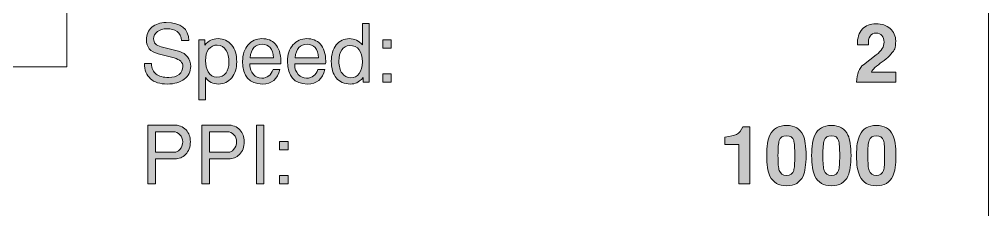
# Model space of a CAD drawing. Header units: inches. Extents: x 0.54 to 9.2, y -3.32 to -0.65.
# Drawn here: x 2.537 to 4.537, y -2.658 to -2.265 of the extents above; entities that cross this region are included whole.
import ezdxf

# ---------------------------------------------------------------- set-up
doc = ezdxf.new("R2010")
doc.units = ezdxf.units.IN
doc.header["$MEASUREMENT"] = 0
doc.layers.add('Layer 1', color=7, linetype='Continuous')

# ---------------------------------------------------------------- blocks, each defined once
blk = doc.blocks.new('block 8')
at = {"layer": 'Layer 1', "true_color": 0xed1f24}
h = blk.add_hatch(color=240, dxfattribs=at)
h.dxf.hatch_style = 2
edge = h.paths.add_edge_path()
edge.add_spline(control_points=[(2.8907, -2.3622), (2.8907, -2.3731), (2.8863, -2.3819), (2.8776, -2.3886), (2.8688, -2.3953), (2.8571, -2.3987), (2.8426, -2.3987), (2.8272, -2.3987), (2.8156, -2.395), (2.8076, -2.3877), (2.7996, -2.3804), (2.7954, -2.37), (2.7952, -2.3565), (2.7952, -2.3565), (2.8096, -2.3565), (2.8096, -2.3565), (2.8103, -2.3665), (2.8136, -2.3738), (2.8193, -2.3784), (2.825, -2.3829), (2.8339, -2.3852), (2.8459, -2.3852), (2.8544, -2.3852), (2.8614, -2.3831), (2.8666, -2.3789), (2.8719, -2.3747), (2.8746, -2.3692), (2.8746, -2.3626), (2.8746, -2.3539), (2.8686, -2.348), (2.8567, -2.3449), (2.8567, -2.3449), (2.8237, -2.3362), (2.8237, -2.3362), (2.8074, -2.3319), (2.7992, -2.3223), (2.7992, -2.3074), (2.7992, -2.2967), (2.803, -2.2881), (2.8105, -2.2815), (2.818, -2.275), (2.8278, -2.2717), (2.8401, -2.2717), (2.8707, -2.2717), (2.8863, -2.2842), (2.8869, -2.309), (2.8869, -2.309), (2.8721, -2.309), (2.8721, -2.309), (2.8716, -2.3007), (2.8684, -2.2944), (2.8626, -2.2902), (2.8573, -2.2864), (2.8503, -2.2845), (2.8414, -2.2845), (2.8337, -2.2845), (2.8273, -2.2865), (2.822, -2.2905), (2.8167, -2.2945), (2.8141, -2.2995), (2.8141, -2.3055), (2.8141, -2.3135), (2.8194, -2.3189), (2.8301, -2.3217), (2.8301, -2.3217), (2.8681, -2.3317), (2.8681, -2.3317), (2.8746, -2.3335), (2.88, -2.3371), (2.8842, -2.3425), (2.8886, -2.3483), (2.8907, -2.3549), (2.8907, -2.3622)], knot_values=[0, 0, 0, 0, 1, 1, 1, 2, 2, 2, 3, 3, 3, 4, 4, 4, 5, 5, 5, 6, 6, 6, 7, 7, 7, 8, 8, 8, 9, 9, 9, 10, 10, 10, 11, 11, 11, 12, 12, 12, 13, 13, 13, 14, 14, 14, 15, 15, 15, 16, 16, 16, 17, 17, 17, 18, 18, 18, 19, 19, 19, 20, 20, 20, 21, 21, 21, 22, 22, 22, 23, 23, 23, 24, 24, 24, 24], degree=3, periodic=1)
h = blk.add_hatch(color=240, dxfattribs=at)
h.dxf.hatch_style = 2
edge = h.paths.add_edge_path()
edge.add_spline(control_points=[(3.2591, -2.395), (3.2591, -2.395), (3.2469, -2.395), (3.2469, -2.395), (3.2469, -2.395), (3.2469, -2.3852), (3.2469, -2.3852), (3.2413, -2.3908), (3.2368, -2.3944), (3.2334, -2.3961), (3.2299, -2.3978), (3.2254, -2.3987), (3.2199, -2.3987), (3.2077, -2.3987), (3.1981, -2.3945), (3.1912, -2.3862), (3.1843, -2.3779), (3.1809, -2.3663), (3.1809, -2.3515), (3.1809, -2.3377), (3.1843, -2.3264), (3.1911, -2.3179), (3.198, -2.3093), (3.2069, -2.305), (3.2181, -2.305), (3.2289, -2.305), (3.2379, -2.3093), (3.2451, -2.3179), (3.2451, -2.3179), (3.2451, -2.2735), (3.2451, -2.2735), (3.2451, -2.2735), (3.2591, -2.2735), (3.2591, -2.2735), (3.2591, -2.2735), (3.2591, -2.395), (3.2591, -2.395)], knot_values=[0, 0, 0, 0, 1, 1, 1, 2, 2, 2, 3, 3, 3, 4, 4, 4, 5, 5, 5, 6, 6, 6, 7, 7, 7, 8, 8, 8, 9, 9, 9, 10, 10, 10, 11, 11, 11, 12, 12, 12, 12], degree=3, periodic=1)
edge = h.paths.add_edge_path()
edge.add_spline(control_points=[(3.2451, -2.3532), (3.2451, -2.3307), (3.2361, -2.3194), (3.2183, -2.3194), (3.2116, -2.3194), (3.2062, -2.3224), (3.2024, -2.3284), (3.1985, -2.3344), (3.1966, -2.3421), (3.1966, -2.3515), (3.1966, -2.3619), (3.1987, -2.3702), (3.203, -2.3764), (3.2073, -2.3826), (3.2133, -2.3857), (3.221, -2.3857), (3.2284, -2.3857), (3.2343, -2.3828), (3.2386, -2.377), (3.2429, -2.3713), (3.2451, -2.3633), (3.2451, -2.3532)], knot_values=[0, 0, 0, 0, 1, 1, 1, 2, 2, 2, 3, 3, 3, 4, 4, 4, 5, 5, 5, 6, 6, 6, 7, 7, 7, 7], degree=3, periodic=1)
h = blk.add_hatch(color=240, dxfattribs=at)
h.dxf.hatch_style = 2
edge = h.paths.add_edge_path()
edge.add_spline(control_points=[(2.9857, -2.3527), (2.9857, -2.3663), (2.9823, -2.3773), (2.9753, -2.3859), (2.9684, -2.3944), (2.9593, -2.3987), (2.9481, -2.3987), (2.9367, -2.3987), (2.9278, -2.3943), (2.9214, -2.3855), (2.9214, -2.3855), (2.9214, -2.4317), (2.9214, -2.4317), (2.9214, -2.4317), (2.9074, -2.4317), (2.9074, -2.4317), (2.9074, -2.4317), (2.9074, -2.3075), (2.9074, -2.3075), (2.9074, -2.3075), (2.9196, -2.3075), (2.9196, -2.3075), (2.9196, -2.3075), (2.9196, -2.3184), (2.9196, -2.3184), (2.9242, -2.3133), (2.9285, -2.3098), (2.9324, -2.3079), (2.9363, -2.306), (2.9412, -2.305), (2.9471, -2.305), (2.9587, -2.305), (2.9681, -2.3093), (2.9751, -2.3179), (2.9822, -2.3264), (2.9857, -2.338), (2.9857, -2.3527)], knot_values=[0, 0, 0, 0, 1, 1, 1, 2, 2, 2, 3, 3, 3, 4, 4, 4, 5, 5, 5, 6, 6, 6, 7, 7, 7, 8, 8, 8, 9, 9, 9, 10, 10, 10, 11, 11, 11, 12, 12, 12, 12], degree=3, periodic=1)
edge = h.paths.add_edge_path()
edge.add_spline(control_points=[(2.9697, -2.3535), (2.9697, -2.3435), (2.9679, -2.3354), (2.9642, -2.3292), (2.96, -2.3219), (2.9538, -2.3182), (2.9456, -2.3182), (2.938, -2.3182), (2.932, -2.321), (2.9278, -2.3267), (2.9235, -2.3324), (2.9214, -2.3404), (2.9214, -2.3507), (2.9214, -2.3598), (2.9232, -2.3674), (2.9267, -2.3735), (2.9309, -2.3809), (2.937, -2.3845), (2.9448, -2.3845), (2.953, -2.3845), (2.9593, -2.3817), (2.9636, -2.3759), (2.9677, -2.3705), (2.9697, -2.3631), (2.9697, -2.3535)], knot_values=[0, 0, 0, 0, 1, 1, 1, 2, 2, 2, 3, 3, 3, 4, 4, 4, 5, 5, 5, 6, 6, 6, 7, 7, 7, 8, 8, 8, 8], degree=3, periodic=1)
h = blk.add_hatch(color=240, dxfattribs=at)
h.dxf.hatch_style = 2
edge = h.paths.add_edge_path()
edge.add_spline(control_points=[(3.0767, -2.3517), (3.0767, -2.3538), (3.0767, -2.3555), (3.0766, -2.3569), (3.0766, -2.3569), (3.0129, -2.3569), (3.0129, -2.3569), (3.0128, -2.3577), (3.0127, -2.3588), (3.0127, -2.3602), (3.0127, -2.3672), (3.0151, -2.3734), (3.02, -2.3787), (3.0248, -2.384), (3.0305, -2.3867), (3.0372, -2.3867), (3.0487, -2.3867), (3.0565, -2.3806), (3.0606, -2.3684), (3.0606, -2.3684), (3.0749, -2.3684), (3.0749, -2.3684), (3.0702, -2.3886), (3.0582, -2.3987), (3.0387, -2.3987), (3.0115, -2.3987), (2.9979, -2.3829), (2.9979, -2.3514), (2.9979, -2.3378), (3.0016, -2.3267), (3.0091, -2.318), (3.0165, -2.3094), (3.0261, -2.305), (3.0377, -2.305), (3.0492, -2.305), (3.0583, -2.3086), (3.0651, -2.3157), (3.0727, -2.3238), (3.0766, -2.3358), (3.0767, -2.3517)], knot_values=[0, 0, 0, 0, 1, 1, 1, 2, 2, 2, 3, 3, 3, 4, 4, 4, 5, 5, 5, 6, 6, 6, 7, 7, 7, 8, 8, 8, 9, 9, 9, 10, 10, 10, 11, 11, 11, 12, 12, 12, 13, 13, 13, 13], degree=3, periodic=1)
edge = h.paths.add_edge_path()
edge.add_spline(control_points=[(3.0619, -2.3445), (3.0601, -2.3258), (3.0522, -2.3164), (3.0383, -2.3164), (3.0238, -2.3164), (3.0155, -2.3258), (3.0134, -2.3445), (3.0134, -2.3445), (3.0619, -2.3445), (3.0619, -2.3445)], knot_values=[0, 0, 0, 0, 1, 1, 1, 2, 2, 2, 3, 3, 3, 3], degree=3, periodic=1)
h = blk.add_hatch(color=240, dxfattribs=at)
h.dxf.hatch_style = 2
edge = h.paths.add_edge_path()
edge.add_spline(control_points=[(3.1694, -2.3517), (3.1694, -2.3538), (3.1693, -2.3555), (3.1692, -2.3569), (3.1692, -2.3569), (3.1056, -2.3569), (3.1056, -2.3569), (3.1054, -2.3577), (3.1054, -2.3588), (3.1054, -2.3602), (3.1054, -2.3672), (3.1078, -2.3734), (3.1126, -2.3787), (3.1174, -2.384), (3.1232, -2.3867), (3.1298, -2.3867), (3.1413, -2.3867), (3.1492, -2.3806), (3.1533, -2.3684), (3.1533, -2.3684), (3.1676, -2.3684), (3.1676, -2.3684), (3.1629, -2.3886), (3.1508, -2.3987), (3.1314, -2.3987), (3.1042, -2.3987), (3.0906, -2.3829), (3.0906, -2.3514), (3.0906, -2.3378), (3.0943, -2.3267), (3.1017, -2.318), (3.1092, -2.3094), (3.1187, -2.305), (3.1304, -2.305), (3.1418, -2.305), (3.1509, -2.3086), (3.1577, -2.3157), (3.1654, -2.3238), (3.1693, -2.3358), (3.1694, -2.3517)], knot_values=[0, 0, 0, 0, 1, 1, 1, 2, 2, 2, 3, 3, 3, 4, 4, 4, 5, 5, 5, 6, 6, 6, 7, 7, 7, 8, 8, 8, 9, 9, 9, 10, 10, 10, 11, 11, 11, 12, 12, 12, 13, 13, 13, 13], degree=3, periodic=1)
edge = h.paths.add_edge_path()
edge.add_spline(control_points=[(3.1546, -2.3445), (3.1528, -2.3258), (3.1449, -2.3164), (3.131, -2.3164), (3.1165, -2.3164), (3.1082, -2.3258), (3.1061, -2.3445), (3.1061, -2.3445), (3.1546, -2.3445), (3.1546, -2.3445)], knot_values=[0, 0, 0, 0, 1, 1, 1, 2, 2, 2, 3, 3, 3, 3], degree=3, periodic=1)
h = blk.add_hatch(color=240, dxfattribs=at)
h.dxf.hatch_style = 2
h.paths.add_polyline_path([(3.3047, -2.3249), (3.2874, -2.3249), (3.2874, -2.3075), (3.3047, -2.3075)])
h.paths.add_polyline_path([(3.3047, -2.395), (3.2874, -2.395), (3.2874, -2.3777), (3.3047, -2.3777)])
at = {"layer": 'Layer 1', "lineweight": 0}
for points in [[(3.3047, -2.3249), (3.2874, -2.3249), (3.2874, -2.3075), (3.3047, -2.3075), (3.3047, -2.3249)], [(3.3047, -2.395), (3.2874, -2.395), (3.2874, -2.3777), (3.3047, -2.3777), (3.3047, -2.395)]]:
    blk.add_lwpolyline(points, dxfattribs=at)
for points, knots in [([(2.8907, -2.3622), (2.8907, -2.3731), (2.8863, -2.3819), (2.8776, -2.3886), (2.8688, -2.3953), (2.8571, -2.3987), (2.8426, -2.3987), (2.8272, -2.3987), (2.8156, -2.395), (2.8076, -2.3877), (2.7996, -2.3804), (2.7954, -2.37), (2.7952, -2.3565), (2.7952, -2.3565), (2.8096, -2.3565), (2.8096, -2.3565), (2.8103, -2.3665), (2.8136, -2.3738), (2.8193, -2.3784), (2.825, -2.3829), (2.8339, -2.3852), (2.8459, -2.3852), (2.8544, -2.3852), (2.8614, -2.3831), (2.8666, -2.3789), (2.8719, -2.3747), (2.8746, -2.3692), (2.8746, -2.3626), (2.8746, -2.3539), (2.8686, -2.348), (2.8567, -2.3449), (2.8567, -2.3449), (2.8237, -2.3362), (2.8237, -2.3362), (2.8074, -2.3319), (2.7992, -2.3223), (2.7992, -2.3074), (2.7992, -2.2967), (2.803, -2.2881), (2.8105, -2.2815), (2.818, -2.275), (2.8278, -2.2717), (2.8401, -2.2717), (2.8707, -2.2717), (2.8863, -2.2842), (2.8869, -2.309), (2.8869, -2.309), (2.8721, -2.309), (2.8721, -2.309), (2.8716, -2.3007), (2.8684, -2.2944), (2.8626, -2.2902), (2.8573, -2.2864), (2.8503, -2.2845), (2.8414, -2.2845), (2.8337, -2.2845), (2.8273, -2.2865), (2.822, -2.2905), (2.8167, -2.2945), (2.8141, -2.2995), (2.8141, -2.3055), (2.8141, -2.3135), (2.8194, -2.3189), (2.8301, -2.3217), (2.8301, -2.3217), (2.8681, -2.3317), (2.8681, -2.3317), (2.8746, -2.3335), (2.88, -2.3371), (2.8842, -2.3425), (2.8886, -2.3483), (2.8907, -2.3549), (2.8907, -2.3622)], [0, 0, 0, 0, 1, 1, 1, 2, 2, 2, 3, 3, 3, 4, 4, 4, 5, 5, 5, 6, 6, 6, 7, 7, 7, 8, 8, 8, 9, 9, 9, 10, 10, 10, 11, 11, 11, 12, 12, 12, 13, 13, 13, 14, 14, 14, 15, 15, 15, 16, 16, 16, 17, 17, 17, 18, 18, 18, 19, 19, 19, 20, 20, 20, 21, 21, 21, 22, 22, 22, 23, 23, 23, 24, 24, 24, 24]), ([(3.2591, -2.395), (3.2591, -2.395), (3.2469, -2.395), (3.2469, -2.395), (3.2469, -2.395), (3.2469, -2.3852), (3.2469, -2.3852), (3.2413, -2.3908), (3.2368, -2.3944), (3.2334, -2.3961), (3.2299, -2.3978), (3.2254, -2.3987), (3.2199, -2.3987), (3.2077, -2.3987), (3.1981, -2.3945), (3.1912, -2.3862), (3.1843, -2.3779), (3.1809, -2.3663), (3.1809, -2.3515), (3.1809, -2.3377), (3.1843, -2.3264), (3.1911, -2.3179), (3.198, -2.3093), (3.2069, -2.305), (3.2181, -2.305), (3.2289, -2.305), (3.2379, -2.3093), (3.2451, -2.3179), (3.2451, -2.3179), (3.2451, -2.2735), (3.2451, -2.2735), (3.2451, -2.2735), (3.2591, -2.2735), (3.2591, -2.2735), (3.2591, -2.2735), (3.2591, -2.395), (3.2591, -2.395)], [0, 0, 0, 0, 1, 1, 1, 2, 2, 2, 3, 3, 3, 4, 4, 4, 5, 5, 5, 6, 6, 6, 7, 7, 7, 8, 8, 8, 9, 9, 9, 10, 10, 10, 11, 11, 11, 12, 12, 12, 12]), ([(2.9857, -2.3527), (2.9857, -2.3663), (2.9823, -2.3773), (2.9753, -2.3859), (2.9684, -2.3944), (2.9593, -2.3987), (2.9481, -2.3987), (2.9367, -2.3987), (2.9278, -2.3943), (2.9214, -2.3855), (2.9214, -2.3855), (2.9214, -2.4317), (2.9214, -2.4317), (2.9214, -2.4317), (2.9074, -2.4317), (2.9074, -2.4317), (2.9074, -2.4317), (2.9074, -2.3075), (2.9074, -2.3075), (2.9074, -2.3075), (2.9196, -2.3075), (2.9196, -2.3075), (2.9196, -2.3075), (2.9196, -2.3184), (2.9196, -2.3184), (2.9242, -2.3133), (2.9285, -2.3098), (2.9324, -2.3079), (2.9363, -2.306), (2.9412, -2.305), (2.9471, -2.305), (2.9587, -2.305), (2.9681, -2.3093), (2.9751, -2.3179), (2.9822, -2.3264), (2.9857, -2.338), (2.9857, -2.3527)], [0, 0, 0, 0, 1, 1, 1, 2, 2, 2, 3, 3, 3, 4, 4, 4, 5, 5, 5, 6, 6, 6, 7, 7, 7, 8, 8, 8, 9, 9, 9, 10, 10, 10, 11, 11, 11, 12, 12, 12, 12]), ([(2.9697, -2.3535), (2.9697, -2.3435), (2.9679, -2.3354), (2.9642, -2.3292), (2.96, -2.3219), (2.9538, -2.3182), (2.9456, -2.3182), (2.938, -2.3182), (2.932, -2.321), (2.9278, -2.3267), (2.9235, -2.3324), (2.9214, -2.3404), (2.9214, -2.3507), (2.9214, -2.3598), (2.9232, -2.3674), (2.9267, -2.3735), (2.9309, -2.3809), (2.937, -2.3845), (2.9448, -2.3845), (2.953, -2.3845), (2.9593, -2.3817), (2.9636, -2.3759), (2.9677, -2.3705), (2.9697, -2.3631), (2.9697, -2.3535)], [0, 0, 0, 0, 1, 1, 1, 2, 2, 2, 3, 3, 3, 4, 4, 4, 5, 5, 5, 6, 6, 6, 7, 7, 7, 8, 8, 8, 8]), ([(3.0767, -2.3517), (3.0767, -2.3538), (3.0767, -2.3555), (3.0766, -2.3569), (3.0766, -2.3569), (3.0129, -2.3569), (3.0129, -2.3569), (3.0128, -2.3577), (3.0127, -2.3588), (3.0127, -2.3602), (3.0127, -2.3672), (3.0151, -2.3734), (3.02, -2.3787), (3.0248, -2.384), (3.0305, -2.3867), (3.0372, -2.3867), (3.0487, -2.3867), (3.0565, -2.3806), (3.0606, -2.3684), (3.0606, -2.3684), (3.0749, -2.3684), (3.0749, -2.3684), (3.0702, -2.3886), (3.0582, -2.3987), (3.0387, -2.3987), (3.0115, -2.3987), (2.9979, -2.3829), (2.9979, -2.3514), (2.9979, -2.3378), (3.0016, -2.3267), (3.0091, -2.318), (3.0165, -2.3094), (3.0261, -2.305), (3.0377, -2.305), (3.0492, -2.305), (3.0583, -2.3086), (3.0651, -2.3157), (3.0727, -2.3238), (3.0766, -2.3358), (3.0767, -2.3517)], [0, 0, 0, 0, 1, 1, 1, 2, 2, 2, 3, 3, 3, 4, 4, 4, 5, 5, 5, 6, 6, 6, 7, 7, 7, 8, 8, 8, 9, 9, 9, 10, 10, 10, 11, 11, 11, 12, 12, 12, 13, 13, 13, 13]), ([(3.0619, -2.3445), (3.0601, -2.3258), (3.0522, -2.3164), (3.0383, -2.3164), (3.0238, -2.3164), (3.0155, -2.3258), (3.0134, -2.3445), (3.0134, -2.3445), (3.0619, -2.3445), (3.0619, -2.3445)], [0, 0, 0, 0, 1, 1, 1, 2, 2, 2, 3, 3, 3, 3]), ([(3.1694, -2.3517), (3.1694, -2.3538), (3.1693, -2.3555), (3.1692, -2.3569), (3.1692, -2.3569), (3.1056, -2.3569), (3.1056, -2.3569), (3.1054, -2.3577), (3.1054, -2.3588), (3.1054, -2.3602), (3.1054, -2.3672), (3.1078, -2.3734), (3.1126, -2.3787), (3.1174, -2.384), (3.1232, -2.3867), (3.1298, -2.3867), (3.1413, -2.3867), (3.1492, -2.3806), (3.1533, -2.3684), (3.1533, -2.3684), (3.1676, -2.3684), (3.1676, -2.3684), (3.1629, -2.3886), (3.1508, -2.3987), (3.1314, -2.3987), (3.1042, -2.3987), (3.0906, -2.3829), (3.0906, -2.3514), (3.0906, -2.3378), (3.0943, -2.3267), (3.1017, -2.318), (3.1092, -2.3094), (3.1187, -2.305), (3.1304, -2.305), (3.1418, -2.305), (3.1509, -2.3086), (3.1577, -2.3157), (3.1654, -2.3238), (3.1693, -2.3358), (3.1694, -2.3517)], [0, 0, 0, 0, 1, 1, 1, 2, 2, 2, 3, 3, 3, 4, 4, 4, 5, 5, 5, 6, 6, 6, 7, 7, 7, 8, 8, 8, 9, 9, 9, 10, 10, 10, 11, 11, 11, 12, 12, 12, 13, 13, 13, 13]), ([(3.1546, -2.3445), (3.1528, -2.3258), (3.1449, -2.3164), (3.131, -2.3164), (3.1165, -2.3164), (3.1082, -2.3258), (3.1061, -2.3445), (3.1061, -2.3445), (3.1546, -2.3445), (3.1546, -2.3445)], [0, 0, 0, 0, 1, 1, 1, 2, 2, 2, 3, 3, 3, 3]), ([(3.2451, -2.3532), (3.2451, -2.3307), (3.2361, -2.3194), (3.2183, -2.3194), (3.2116, -2.3194), (3.2062, -2.3224), (3.2024, -2.3284), (3.1985, -2.3344), (3.1966, -2.3421), (3.1966, -2.3515), (3.1966, -2.3619), (3.1987, -2.3702), (3.203, -2.3764), (3.2073, -2.3826), (3.2133, -2.3857), (3.221, -2.3857), (3.2284, -2.3857), (3.2343, -2.3828), (3.2386, -2.377), (3.2429, -2.3713), (3.2451, -2.3633), (3.2451, -2.3532)], [0, 0, 0, 0, 1, 1, 1, 2, 2, 2, 3, 3, 3, 4, 4, 4, 5, 5, 5, 6, 6, 6, 7, 7, 7, 7])]:
    blk.add_open_spline(points, degree=3, knots=knots, dxfattribs=at)
blk = doc.blocks.new('block 9')
at = {"layer": 'Layer 1', "true_color": 0xed1f24}
h = blk.add_hatch(color=240, dxfattribs=at)
h.dxf.hatch_style = 2
edge = h.paths.add_edge_path()
edge.add_spline(control_points=[(4.3455, -2.3098), (4.3455, -2.3171), (4.3448, -2.3226), (4.3435, -2.3261), (4.3424, -2.3289), (4.3398, -2.3326), (4.3358, -2.3371), (4.3318, -2.3417), (4.3271, -2.346), (4.3217, -2.35), (4.3163, -2.354), (4.3111, -2.3579), (4.306, -2.3619), (4.3009, -2.3658), (4.2973, -2.37), (4.2953, -2.3743), (4.2953, -2.3743), (4.3455, -2.3743), (4.3455, -2.3743), (4.3455, -2.3743), (4.3455, -2.3951), (4.3455, -2.3951), (4.3455, -2.3951), (4.2648, -2.3951), (4.2648, -2.3951), (4.2658, -2.3774), (4.2705, -2.3652), (4.2789, -2.3588), (4.2789, -2.3588), (4.3052, -2.3386), (4.3052, -2.3386), (4.3162, -2.3302), (4.3216, -2.3213), (4.3216, -2.312), (4.3216, -2.3066), (4.3201, -2.3022), (4.317, -2.2987), (4.3139, -2.2952), (4.31, -2.2935), (4.3052, -2.2935), (4.2938, -2.2935), (4.2884, -2.3016), (4.2891, -2.3178), (4.2891, -2.3178), (4.2666, -2.3178), (4.2666, -2.3178), (4.2662, -2.3035), (4.2695, -2.2925), (4.2767, -2.285), (4.2834, -2.2779), (4.2929, -2.2743), (4.305, -2.2743), (4.317, -2.2743), (4.3267, -2.2776), (4.3342, -2.2842), (4.3417, -2.2908), (4.3455, -2.2994), (4.3455, -2.3098)], knot_values=[0, 0, 0, 0, 1, 1, 1, 2, 2, 2, 3, 3, 3, 4, 4, 4, 5, 5, 5, 6, 6, 6, 7, 7, 7, 8, 8, 8, 9, 9, 9, 10, 10, 10, 11, 11, 11, 12, 12, 12, 13, 13, 13, 14, 14, 14, 15, 15, 15, 16, 16, 16, 17, 17, 17, 18, 18, 18, 19, 19, 19, 19], degree=3, periodic=1)
at = {"layer": 'Layer 1', "lineweight": 0}
blk.add_open_spline([(4.3455, -2.3098), (4.3455, -2.3171), (4.3448, -2.3226), (4.3435, -2.3261), (4.3424, -2.3289), (4.3398, -2.3326), (4.3358, -2.3371), (4.3318, -2.3417), (4.3271, -2.346), (4.3217, -2.35), (4.3163, -2.354), (4.3111, -2.3579), (4.306, -2.3619), (4.3009, -2.3658), (4.2973, -2.37), (4.2953, -2.3743), (4.2953, -2.3743), (4.3455, -2.3743), (4.3455, -2.3743), (4.3455, -2.3743), (4.3455, -2.3951), (4.3455, -2.3951), (4.3455, -2.3951), (4.2648, -2.3951), (4.2648, -2.3951), (4.2658, -2.3774), (4.2705, -2.3652), (4.2789, -2.3588), (4.2789, -2.3588), (4.3052, -2.3386), (4.3052, -2.3386), (4.3162, -2.3302), (4.3216, -2.3213), (4.3216, -2.312), (4.3216, -2.3066), (4.3201, -2.3022), (4.317, -2.2987), (4.3139, -2.2952), (4.31, -2.2935), (4.3052, -2.2935), (4.2938, -2.2935), (4.2884, -2.3016), (4.2891, -2.3178), (4.2891, -2.3178), (4.2666, -2.3178), (4.2666, -2.3178), (4.2662, -2.3035), (4.2695, -2.2925), (4.2767, -2.285), (4.2834, -2.2779), (4.2929, -2.2743), (4.305, -2.2743), (4.317, -2.2743), (4.3267, -2.2776), (4.3342, -2.2842), (4.3417, -2.2908), (4.3455, -2.2994), (4.3455, -2.3098)], degree=3, knots=[0, 0, 0, 0, 1, 1, 1, 2, 2, 2, 3, 3, 3, 4, 4, 4, 5, 5, 5, 6, 6, 6, 7, 7, 7, 8, 8, 8, 9, 9, 9, 10, 10, 10, 11, 11, 11, 12, 12, 12, 13, 13, 13, 14, 14, 14, 15, 15, 15, 16, 16, 16, 17, 17, 17, 18, 18, 18, 19, 19, 19, 19], dxfattribs=at)
blk = doc.blocks.new('block 7')
at = {"layer": 'Layer 1'}
for name in ['block 8', 'block 9']:
    blk.add_blockref(name, (0, 0), dxfattribs=at)
blk = doc.blocks.new('block 11')
at = {"layer": 'Layer 1', "true_color": 0xed1f24}
h = blk.add_hatch(color=240, dxfattribs=at)
h.dxf.hatch_style = 2
edge = h.paths.add_edge_path()
edge.add_spline(control_points=[(2.8901, -2.5179), (2.8901, -2.5288), (2.8867, -2.5376), (2.8801, -2.5443), (2.8741, -2.5504), (2.8667, -2.5534), (2.8579, -2.5534), (2.8579, -2.5534), (2.8181, -2.5534), (2.8181, -2.5534), (2.8181, -2.5534), (2.8181, -2.6049), (2.8181, -2.6049), (2.8181, -2.6049), (2.8024, -2.6049), (2.8024, -2.6049), (2.8024, -2.6049), (2.8024, -2.4834), (2.8024, -2.4834), (2.8024, -2.4834), (2.8554, -2.4834), (2.8554, -2.4834), (2.8663, -2.4834), (2.8749, -2.4868), (2.8812, -2.4934), (2.8871, -2.4998), (2.8901, -2.5079), (2.8901, -2.5179)], knot_values=[0, 0, 0, 0, 1, 1, 1, 2, 2, 2, 3, 3, 3, 4, 4, 4, 5, 5, 5, 6, 6, 6, 7, 7, 7, 8, 8, 8, 9, 9, 9, 9], degree=3, periodic=1)
edge = h.paths.add_edge_path()
edge.add_spline(control_points=[(2.8742, -2.5179), (2.8742, -2.5124), (2.8723, -2.5076), (2.8686, -2.5034), (2.8648, -2.4993), (2.8603, -2.4973), (2.8552, -2.4973), (2.8552, -2.4973), (2.8181, -2.4973), (2.8181, -2.4973), (2.8181, -2.4973), (2.8181, -2.5396), (2.8181, -2.5396), (2.8181, -2.5396), (2.8572, -2.5396), (2.8572, -2.5396), (2.8611, -2.5396), (2.8648, -2.5378), (2.8682, -2.5341), (2.8722, -2.5298), (2.8742, -2.5244), (2.8742, -2.5179)], knot_values=[0, 0, 0, 0, 1, 1, 1, 2, 2, 2, 3, 3, 3, 4, 4, 4, 5, 5, 5, 6, 6, 6, 7, 7, 7, 7], degree=3, periodic=1)
h = blk.add_hatch(color=240, dxfattribs=at)
h.dxf.hatch_style = 2
edge = h.paths.add_edge_path()
edge.add_spline(control_points=[(3.0012, -2.5179), (3.0012, -2.5288), (2.9979, -2.5376), (2.9912, -2.5443), (2.9852, -2.5504), (2.9778, -2.5534), (2.9691, -2.5534), (2.9691, -2.5534), (2.9292, -2.5534), (2.9292, -2.5534), (2.9292, -2.5534), (2.9292, -2.6049), (2.9292, -2.6049), (2.9292, -2.6049), (2.9136, -2.6049), (2.9136, -2.6049), (2.9136, -2.6049), (2.9136, -2.4834), (2.9136, -2.4834), (2.9136, -2.4834), (2.9666, -2.4834), (2.9666, -2.4834), (2.9774, -2.4834), (2.9861, -2.4868), (2.9924, -2.4934), (2.9983, -2.4998), (3.0012, -2.5079), (3.0012, -2.5179)], knot_values=[0, 0, 0, 0, 1, 1, 1, 2, 2, 2, 3, 3, 3, 4, 4, 4, 5, 5, 5, 6, 6, 6, 7, 7, 7, 8, 8, 8, 9, 9, 9, 9], degree=3, periodic=1)
edge = h.paths.add_edge_path()
edge.add_spline(control_points=[(2.9854, -2.5179), (2.9854, -2.5124), (2.9835, -2.5076), (2.9797, -2.5034), (2.9759, -2.4993), (2.9715, -2.4973), (2.9664, -2.4973), (2.9664, -2.4973), (2.9292, -2.4973), (2.9292, -2.4973), (2.9292, -2.4973), (2.9292, -2.5396), (2.9292, -2.5396), (2.9292, -2.5396), (2.9684, -2.5396), (2.9684, -2.5396), (2.9723, -2.5396), (2.9759, -2.5378), (2.9794, -2.5341), (2.9834, -2.5298), (2.9854, -2.5244), (2.9854, -2.5179)], knot_values=[0, 0, 0, 0, 1, 1, 1, 2, 2, 2, 3, 3, 3, 4, 4, 4, 5, 5, 5, 6, 6, 6, 7, 7, 7, 7], degree=3, periodic=1)
h = blk.add_hatch(color=240, dxfattribs=at)
h.dxf.hatch_style = 2
h.paths.add_polyline_path([(3.0419, -2.6049), (3.0262, -2.6049), (3.0262, -2.4834), (3.0419, -2.4834)])
h = blk.add_hatch(color=240, dxfattribs=at)
h.dxf.hatch_style = 2
h.paths.add_polyline_path([(3.0916, -2.5348), (3.0742, -2.5348), (3.0742, -2.5174), (3.0916, -2.5174)])
h.paths.add_polyline_path([(3.0916, -2.6049), (3.0742, -2.6049), (3.0742, -2.5876), (3.0916, -2.5876)])
at = {"layer": 'Layer 1', "lineweight": 0}
for points in [[(3.0419, -2.6049), (3.0262, -2.6049), (3.0262, -2.4834), (3.0419, -2.4834), (3.0419, -2.6049)], [(3.0916, -2.5348), (3.0742, -2.5348), (3.0742, -2.5174), (3.0916, -2.5174), (3.0916, -2.5348)], [(3.0916, -2.6049), (3.0742, -2.6049), (3.0742, -2.5876), (3.0916, -2.5876), (3.0916, -2.6049)]]:
    blk.add_lwpolyline(points, dxfattribs=at)
for points, knots in [([(2.8901, -2.5179), (2.8901, -2.5288), (2.8867, -2.5376), (2.8801, -2.5443), (2.8741, -2.5504), (2.8667, -2.5534), (2.8579, -2.5534), (2.8579, -2.5534), (2.8181, -2.5534), (2.8181, -2.5534), (2.8181, -2.5534), (2.8181, -2.6049), (2.8181, -2.6049), (2.8181, -2.6049), (2.8024, -2.6049), (2.8024, -2.6049), (2.8024, -2.6049), (2.8024, -2.4834), (2.8024, -2.4834), (2.8024, -2.4834), (2.8554, -2.4834), (2.8554, -2.4834), (2.8663, -2.4834), (2.8749, -2.4868), (2.8812, -2.4934), (2.8871, -2.4998), (2.8901, -2.5079), (2.8901, -2.5179)], [0, 0, 0, 0, 1, 1, 1, 2, 2, 2, 3, 3, 3, 4, 4, 4, 5, 5, 5, 6, 6, 6, 7, 7, 7, 8, 8, 8, 9, 9, 9, 9]), ([(2.8742, -2.5179), (2.8742, -2.5124), (2.8723, -2.5076), (2.8686, -2.5034), (2.8648, -2.4993), (2.8603, -2.4973), (2.8552, -2.4973), (2.8552, -2.4973), (2.8181, -2.4973), (2.8181, -2.4973), (2.8181, -2.4973), (2.8181, -2.5396), (2.8181, -2.5396), (2.8181, -2.5396), (2.8572, -2.5396), (2.8572, -2.5396), (2.8611, -2.5396), (2.8648, -2.5378), (2.8682, -2.5341), (2.8722, -2.5298), (2.8742, -2.5244), (2.8742, -2.5179)], [0, 0, 0, 0, 1, 1, 1, 2, 2, 2, 3, 3, 3, 4, 4, 4, 5, 5, 5, 6, 6, 6, 7, 7, 7, 7]), ([(3.0012, -2.5179), (3.0012, -2.5288), (2.9979, -2.5376), (2.9912, -2.5443), (2.9852, -2.5504), (2.9778, -2.5534), (2.9691, -2.5534), (2.9691, -2.5534), (2.9292, -2.5534), (2.9292, -2.5534), (2.9292, -2.5534), (2.9292, -2.6049), (2.9292, -2.6049), (2.9292, -2.6049), (2.9136, -2.6049), (2.9136, -2.6049), (2.9136, -2.6049), (2.9136, -2.4834), (2.9136, -2.4834), (2.9136, -2.4834), (2.9666, -2.4834), (2.9666, -2.4834), (2.9774, -2.4834), (2.9861, -2.4868), (2.9924, -2.4934), (2.9983, -2.4998), (3.0012, -2.5079), (3.0012, -2.5179)], [0, 0, 0, 0, 1, 1, 1, 2, 2, 2, 3, 3, 3, 4, 4, 4, 5, 5, 5, 6, 6, 6, 7, 7, 7, 8, 8, 8, 9, 9, 9, 9]), ([(2.9854, -2.5179), (2.9854, -2.5124), (2.9835, -2.5076), (2.9797, -2.5034), (2.9759, -2.4993), (2.9715, -2.4973), (2.9664, -2.4973), (2.9664, -2.4973), (2.9292, -2.4973), (2.9292, -2.4973), (2.9292, -2.4973), (2.9292, -2.5396), (2.9292, -2.5396), (2.9292, -2.5396), (2.9684, -2.5396), (2.9684, -2.5396), (2.9723, -2.5396), (2.9759, -2.5378), (2.9794, -2.5341), (2.9834, -2.5298), (2.9854, -2.5244), (2.9854, -2.5179)], [0, 0, 0, 0, 1, 1, 1, 2, 2, 2, 3, 3, 3, 4, 4, 4, 5, 5, 5, 6, 6, 6, 7, 7, 7, 7])]:
    blk.add_open_spline(points, degree=3, knots=knots, dxfattribs=at)
blk = doc.blocks.new('block 12')
at = {"layer": 'Layer 1', "true_color": 0xed1f24}
h = blk.add_hatch(color=240, dxfattribs=at)
h.dxf.hatch_style = 2
edge = h.paths.add_edge_path()
edge.add_spline(control_points=[(4.0448, -2.605), (4.0448, -2.605), (4.0215, -2.605), (4.0215, -2.605), (4.0215, -2.605), (4.0215, -2.5234), (4.0215, -2.5234), (4.0215, -2.5234), (3.9932, -2.5234), (3.9932, -2.5234), (3.9932, -2.5234), (3.9932, -2.5082), (3.9932, -2.5082), (4.0044, -2.5071), (4.0124, -2.5053), (4.0172, -2.5029), (4.0227, -2.4999), (4.027, -2.4945), (4.03, -2.4869), (4.03, -2.4869), (4.0448, -2.4869), (4.0448, -2.4869), (4.0448, -2.4869), (4.0448, -2.605), (4.0448, -2.605)], knot_values=[0, 0, 0, 0, 1, 1, 1, 2, 2, 2, 3, 3, 3, 4, 4, 4, 5, 5, 5, 6, 6, 6, 7, 7, 7, 8, 8, 8, 8], degree=3, periodic=1)
h = blk.add_hatch(color=240, dxfattribs=at)
h.dxf.hatch_style = 2
edge = h.paths.add_edge_path()
edge.add_spline(control_points=[(4.1606, -2.5465), (4.1606, -2.5655), (4.1585, -2.5796), (4.1543, -2.5889), (4.1481, -2.6022), (4.1368, -2.6089), (4.1203, -2.6089), (4.1039, -2.6089), (4.0925, -2.6022), (4.0861, -2.5889), (4.0816, -2.5794), (4.0793, -2.5653), (4.0793, -2.5465), (4.0793, -2.5278), (4.0816, -2.5136), (4.0861, -2.5042), (4.0925, -2.4909), (4.1039, -2.4842), (4.1203, -2.4842), (4.1368, -2.4842), (4.1481, -2.4909), (4.1543, -2.5042), (4.1585, -2.5134), (4.1606, -2.5275), (4.1606, -2.5465)], knot_values=[0, 0, 0, 0, 1, 1, 1, 2, 2, 2, 3, 3, 3, 4, 4, 4, 5, 5, 5, 6, 6, 6, 7, 7, 7, 8, 8, 8, 8], degree=3, periodic=1)
edge = h.paths.add_edge_path()
edge.add_spline(control_points=[(4.1373, -2.5465), (4.1373, -2.5308), (4.1366, -2.5205), (4.1351, -2.5157), (4.1329, -2.5089), (4.128, -2.5055), (4.1203, -2.5055), (4.1125, -2.5055), (4.1075, -2.5089), (4.1052, -2.5157), (4.1035, -2.5207), (4.1026, -2.531), (4.1026, -2.5465), (4.1026, -2.5621), (4.1035, -2.5724), (4.1053, -2.5774), (4.1075, -2.5841), (4.1125, -2.5875), (4.1203, -2.5875), (4.128, -2.5875), (4.1329, -2.5841), (4.1351, -2.5774), (4.1366, -2.5726), (4.1373, -2.5623), (4.1373, -2.5465)], knot_values=[0, 0, 0, 0, 1, 1, 1, 2, 2, 2, 3, 3, 3, 4, 4, 4, 5, 5, 5, 6, 6, 6, 7, 7, 7, 8, 8, 8, 8], degree=3, periodic=1)
h = blk.add_hatch(color=240, dxfattribs=at)
h.dxf.hatch_style = 2
edge = h.paths.add_edge_path()
edge.add_spline(control_points=[(4.2533, -2.5465), (4.2533, -2.5655), (4.2512, -2.5796), (4.247, -2.5889), (4.2408, -2.6022), (4.2294, -2.6089), (4.213, -2.6089), (4.1965, -2.6089), (4.1851, -2.6022), (4.1788, -2.5889), (4.1743, -2.5794), (4.172, -2.5653), (4.172, -2.5465), (4.172, -2.5278), (4.1743, -2.5136), (4.1788, -2.5042), (4.1851, -2.4909), (4.1965, -2.4842), (4.213, -2.4842), (4.2294, -2.4842), (4.2408, -2.4909), (4.247, -2.5042), (4.2512, -2.5134), (4.2533, -2.5275), (4.2533, -2.5465)], knot_values=[0, 0, 0, 0, 1, 1, 1, 2, 2, 2, 3, 3, 3, 4, 4, 4, 5, 5, 5, 6, 6, 6, 7, 7, 7, 8, 8, 8, 8], degree=3, periodic=1)
edge = h.paths.add_edge_path()
edge.add_spline(control_points=[(4.23, -2.5465), (4.23, -2.5308), (4.2293, -2.5205), (4.2278, -2.5157), (4.2256, -2.5089), (4.2206, -2.5055), (4.213, -2.5055), (4.2052, -2.5055), (4.2001, -2.5089), (4.1978, -2.5157), (4.1961, -2.5207), (4.1953, -2.531), (4.1953, -2.5465), (4.1953, -2.5621), (4.1962, -2.5724), (4.198, -2.5774), (4.2002, -2.5841), (4.2052, -2.5875), (4.213, -2.5875), (4.2206, -2.5875), (4.2256, -2.5841), (4.2278, -2.5774), (4.2293, -2.5726), (4.23, -2.5623), (4.23, -2.5465)], knot_values=[0, 0, 0, 0, 1, 1, 1, 2, 2, 2, 3, 3, 3, 4, 4, 4, 5, 5, 5, 6, 6, 6, 7, 7, 7, 8, 8, 8, 8], degree=3, periodic=1)
h = blk.add_hatch(color=240, dxfattribs=at)
h.dxf.hatch_style = 2
edge = h.paths.add_edge_path()
edge.add_spline(control_points=[(4.346, -2.5465), (4.346, -2.5655), (4.3439, -2.5796), (4.3396, -2.5889), (4.3334, -2.6022), (4.3221, -2.6089), (4.3057, -2.6089), (4.2892, -2.6089), (4.2778, -2.6022), (4.2715, -2.5889), (4.2669, -2.5794), (4.2646, -2.5653), (4.2646, -2.5465), (4.2646, -2.5278), (4.2669, -2.5136), (4.2715, -2.5042), (4.2778, -2.4909), (4.2892, -2.4842), (4.3057, -2.4842), (4.3221, -2.4842), (4.3334, -2.4909), (4.3396, -2.5042), (4.3439, -2.5134), (4.346, -2.5275), (4.346, -2.5465)], knot_values=[0, 0, 0, 0, 1, 1, 1, 2, 2, 2, 3, 3, 3, 4, 4, 4, 5, 5, 5, 6, 6, 6, 7, 7, 7, 8, 8, 8, 8], degree=3, periodic=1)
edge = h.paths.add_edge_path()
edge.add_spline(control_points=[(4.3227, -2.5465), (4.3227, -2.5308), (4.3219, -2.5205), (4.3205, -2.5157), (4.3183, -2.5089), (4.3133, -2.5055), (4.3057, -2.5055), (4.2979, -2.5055), (4.2928, -2.5089), (4.2905, -2.5157), (4.2888, -2.5207), (4.288, -2.531), (4.288, -2.5465), (4.288, -2.5621), (4.2889, -2.5724), (4.2906, -2.5774), (4.2929, -2.5841), (4.2979, -2.5875), (4.3057, -2.5875), (4.3133, -2.5875), (4.3183, -2.5841), (4.3205, -2.5774), (4.3219, -2.5726), (4.3227, -2.5623), (4.3227, -2.5465)], knot_values=[0, 0, 0, 0, 1, 1, 1, 2, 2, 2, 3, 3, 3, 4, 4, 4, 5, 5, 5, 6, 6, 6, 7, 7, 7, 8, 8, 8, 8], degree=3, periodic=1)
at = {"layer": 'Layer 1', "lineweight": 0}
for points in [[(4.0448, -2.605), (4.0448, -2.605), (4.0215, -2.605), (4.0215, -2.605), (4.0215, -2.605), (4.0215, -2.5234), (4.0215, -2.5234), (4.0215, -2.5234), (3.9932, -2.5234), (3.9932, -2.5234), (3.9932, -2.5234), (3.9932, -2.5082), (3.9932, -2.5082), (4.0044, -2.5071), (4.0124, -2.5053), (4.0172, -2.5029), (4.0227, -2.4999), (4.027, -2.4945), (4.03, -2.4869), (4.03, -2.4869), (4.0448, -2.4869), (4.0448, -2.4869), (4.0448, -2.4869), (4.0448, -2.605), (4.0448, -2.605)], [(4.1606, -2.5465), (4.1606, -2.5655), (4.1585, -2.5796), (4.1543, -2.5889), (4.1481, -2.6022), (4.1368, -2.6089), (4.1203, -2.6089), (4.1039, -2.6089), (4.0925, -2.6022), (4.0861, -2.5889), (4.0816, -2.5794), (4.0793, -2.5653), (4.0793, -2.5465), (4.0793, -2.5278), (4.0816, -2.5136), (4.0861, -2.5042), (4.0925, -2.4909), (4.1039, -2.4842), (4.1203, -2.4842), (4.1368, -2.4842), (4.1481, -2.4909), (4.1543, -2.5042), (4.1585, -2.5134), (4.1606, -2.5275), (4.1606, -2.5465)], [(4.2533, -2.5465), (4.2533, -2.5655), (4.2512, -2.5796), (4.247, -2.5889), (4.2408, -2.6022), (4.2294, -2.6089), (4.213, -2.6089), (4.1965, -2.6089), (4.1851, -2.6022), (4.1788, -2.5889), (4.1743, -2.5794), (4.172, -2.5653), (4.172, -2.5465), (4.172, -2.5278), (4.1743, -2.5136), (4.1788, -2.5042), (4.1851, -2.4909), (4.1965, -2.4842), (4.213, -2.4842), (4.2294, -2.4842), (4.2408, -2.4909), (4.247, -2.5042), (4.2512, -2.5134), (4.2533, -2.5275), (4.2533, -2.5465)], [(4.346, -2.5465), (4.346, -2.5655), (4.3439, -2.5796), (4.3396, -2.5889), (4.3334, -2.6022), (4.3221, -2.6089), (4.3057, -2.6089), (4.2892, -2.6089), (4.2778, -2.6022), (4.2715, -2.5889), (4.2669, -2.5794), (4.2646, -2.5653), (4.2646, -2.5465), (4.2646, -2.5278), (4.2669, -2.5136), (4.2715, -2.5042), (4.2778, -2.4909), (4.2892, -2.4842), (4.3057, -2.4842), (4.3221, -2.4842), (4.3334, -2.4909), (4.3396, -2.5042), (4.3439, -2.5134), (4.346, -2.5275), (4.346, -2.5465)], [(4.1373, -2.5465), (4.1373, -2.5308), (4.1366, -2.5205), (4.1351, -2.5157), (4.1329, -2.5089), (4.128, -2.5055), (4.1203, -2.5055), (4.1125, -2.5055), (4.1075, -2.5089), (4.1052, -2.5157), (4.1035, -2.5207), (4.1026, -2.531), (4.1026, -2.5465), (4.1026, -2.5621), (4.1035, -2.5724), (4.1053, -2.5774), (4.1075, -2.5841), (4.1125, -2.5875), (4.1203, -2.5875), (4.128, -2.5875), (4.1329, -2.5841), (4.1351, -2.5774), (4.1366, -2.5726), (4.1373, -2.5623), (4.1373, -2.5465)], [(4.23, -2.5465), (4.23, -2.5308), (4.2293, -2.5205), (4.2278, -2.5157), (4.2256, -2.5089), (4.2206, -2.5055), (4.213, -2.5055), (4.2052, -2.5055), (4.2001, -2.5089), (4.1978, -2.5157), (4.1961, -2.5207), (4.1953, -2.531), (4.1953, -2.5465), (4.1953, -2.5621), (4.1962, -2.5724), (4.198, -2.5774), (4.2002, -2.5841), (4.2052, -2.5875), (4.213, -2.5875), (4.2206, -2.5875), (4.2256, -2.5841), (4.2278, -2.5774), (4.2293, -2.5726), (4.23, -2.5623), (4.23, -2.5465)], [(4.3227, -2.5465), (4.3227, -2.5308), (4.3219, -2.5205), (4.3205, -2.5157), (4.3183, -2.5089), (4.3133, -2.5055), (4.3057, -2.5055), (4.2979, -2.5055), (4.2928, -2.5089), (4.2905, -2.5157), (4.2888, -2.5207), (4.288, -2.531), (4.288, -2.5465), (4.288, -2.5621), (4.2889, -2.5724), (4.2906, -2.5774), (4.2929, -2.5841), (4.2979, -2.5875), (4.3057, -2.5875), (4.3133, -2.5875), (4.3183, -2.5841), (4.3205, -2.5774), (4.3219, -2.5726), (4.3227, -2.5623), (4.3227, -2.5465)]]:
    blk.add_open_spline(points, degree=3, knots=[0, 0, 0, 0, 1, 1, 1, 2, 2, 2, 3, 3, 3, 4, 4, 4, 5, 5, 5, 6, 6, 6, 7, 7, 7, 8, 8, 8, 8], dxfattribs=at)
blk = doc.blocks.new('block 10')
at = {"layer": 'Layer 1'}
for name in ['block 11', 'block 12']:
    blk.add_blockref(name, (0, 0), dxfattribs=at)

msp = doc.modelspace()

# ---------------------------------------------------------------- linework, layer by layer
at = {"layer": 'Layer 1', "color": 7, "lineweight": 5, "true_color": 0xffffff}
msp.add_lwpolyline([(4.5372, -3.3146), (4.5372, -2.0017), (2.6348, -2.0017), (2.6348, -2.363), (2.438, -2.363), (2.438, -2.0017), (0.5372, -2.0017), (0.5372, -3.3146), (2.438, -3.3146), (2.438, -2.9534), (2.6348, -2.9534), (2.6348, -3.3146), (4.5372, -3.3146)], dxfattribs=at)

# ---------------------------------------------------------------- block references
at = {"layer": 'Layer 1'}
for name in ['block 7', 'block 10']:
    msp.add_blockref(name, (0, 0), dxfattribs=at)

doc.saveas('drawing.dxf')
